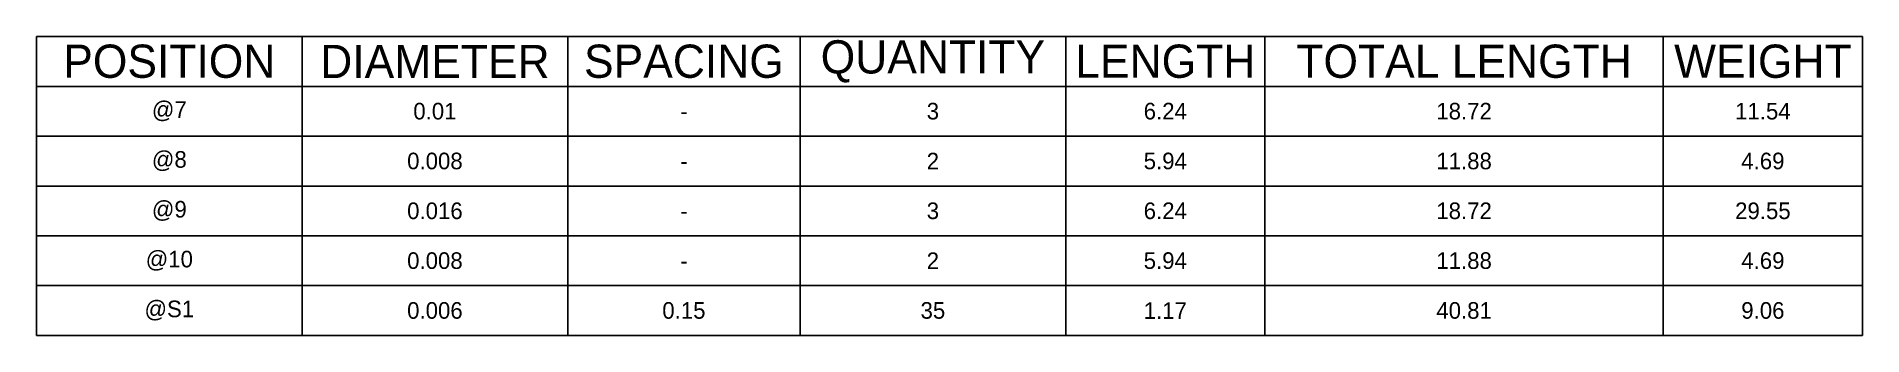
# Model space of a CAD drawing. Header units: metres. Extents: x -20 to -9, y -5 to -3.2.
import ezdxf

# ---------------------------------------------------------------- set-up
doc = ezdxf.new("R2010")
doc.units = ezdxf.units.M

msp = doc.modelspace()

# ---------------------------------------------------------------- linework, layer by layer
for p, q in [((-20, -3.2), (-9, -3.2)), ((-20, -3.5), (-20, -3.2)), ((-18.4, -3.5), (-18.4, -3.2)), ((-16.8, -3.5), (-16.8, -3.2)), ((-15.4, -3.5), (-15.4, -3.2)), ((-13.8, -3.5), (-13.8, -3.2)), ((-12.6, -3.5), (-12.6, -3.2)), ((-10.2, -3.5), (-10.2, -3.2)), ((-9, -3.5), (-9, -3.2)), ((-20, -3.5), (-9, -3.5)), ((-20, -3.5), (-9, -3.5)), ((-20, -5), (-20, -3.5)), ((-18.4, -5), (-18.4, -3.5)), ((-16.8, -5), (-16.8, -3.5)), ((-15.4, -5), (-15.4, -3.5)), ((-13.8, -5), (-13.8, -3.5)), ((-12.6, -5), (-12.6, -3.5)), ((-10.2, -5), (-10.2, -3.5)), ((-9, -5), (-9, -3.5)), ((-20, -3.8), (-9, -3.8)), ((-20, -4.1), (-9, -4.1)), ((-20, -4.4), (-9, -4.4)), ((-20, -4.7), (-9, -4.7)), ((-20, -5), (-9, -5))]:
    msp.add_line(p, q)

# ---------------------------------------------------------------- texts
at = {"attachment_point": 5}
for s, insert, char_height, width in [('POSITION', (-19.2, -3.35), 0.2, 1.6), ('DIAMETER', (-17.6, -3.35), 0.2, 1.6), ('SPACING', (-16.1, -3.35), 0.2, 1.4), ('QUANTITY', (-14.6, -3.35), 0.2, 1.6), ('LENGTH', (-13.2, -3.35), 0.2, 1.2), ('TOTAL LENGTH', (-11.4, -3.35), 0.2, 2.4), ('WEIGHT', (-9.6, -3.35), 0.2, 1.2), ('@7', (-19.2, -3.65), 0.1, 1.6), ('0.01', (-17.6, -3.65), 0.1, 1.6), ('3', (-14.6, -3.65), 0.1, 1.6), ('6.24', (-13.2, -3.65), 0.1, 1.2), ('18.72', (-11.4, -3.65), 0.1, 2.4), ('11.54', (-9.6, -3.65), 0.1, 1.2), ('-', (-16.1, -3.65), 0.1, 1.4), ('@8', (-19.2, -3.95), 0.1, 1.6), ('0.008', (-17.6, -3.95), 0.1, 1.6), ('-', (-16.1, -3.95), 0.1, 1.4), ('2', (-14.6, -3.95), 0.1, 1.6), ('5.94', (-13.2, -3.95), 0.1, 1.2), ('11.88', (-11.4, -3.95), 0.1, 2.4), ('4.69', (-9.6, -3.95), 0.1, 1.2), ('@9', (-19.2, -4.25), 0.1, 1.6), ('0.016', (-17.6, -4.25), 0.1, 1.6), ('-', (-16.1, -4.25), 0.1, 1.4), ('3', (-14.6, -4.25), 0.1, 1.6), ('6.24', (-13.2, -4.25), 0.1, 1.2), ('18.72', (-11.4, -4.25), 0.1, 2.4), ('29.55', (-9.6, -4.25), 0.1, 1.2), ('@10', (-19.2, -4.55), 0.1, 1.6), ('0.008', (-17.6, -4.55), 0.1, 1.6), ('2', (-14.6, -4.55), 0.1, 1.6), ('5.94', (-13.2, -4.55), 0.1, 1.2), ('11.88', (-11.4, -4.55), 0.1, 2.4), ('4.69', (-9.6, -4.55), 0.1, 1.2), ('-', (-16.1, -4.55), 0.1, 1.4), ('@S1', (-19.2, -4.85), 0.1, 1.6), ('0.006', (-17.6, -4.85), 0.1, 1.6), ('0.15', (-16.1, -4.85), 0.1, 1.4), ('35', (-14.6, -4.85), 0.1, 1.6), ('1.17', (-13.2, -4.85), 0.1, 1.2), ('40.81', (-11.4, -4.85), 0.1, 2.4), ('9.06', (-9.6, -4.85), 0.1, 1.2)]:
    msp.add_mtext(s, dxfattribs=dict(at, insert=insert, char_height=char_height, width=width))

doc.saveas('drawing.dxf')
